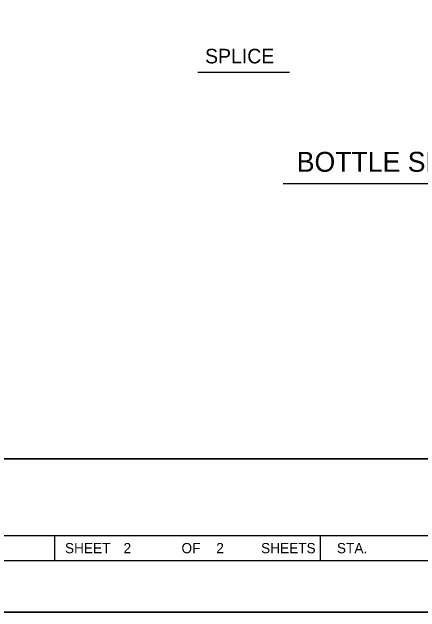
# Model space of a CAD drawing. Extents: x 1709823 to 1716999, y 1398858 to 1402388.
# Drawn here: x 1715400.3 to 1715480.2, y 1401552.1 to 1401669.5 of the extents above; entities that cross this region are included whole.
import ezdxf

# ---------------------------------------------------------------- set-up
doc = ezdxf.new("R2010")
doc.units = 0
for name, color, linetype in [('Design_EX_Roadway Notes', 7, 'Continuous'), ('Level 48', 7, 'Continuous'), ('Sheets_50 Reference Boundary', 7, 'Continuous'), ('Sheets_General Details', 7, 'Continuous'), ('Sheets_Printer Plotting Border', 7, 'Continuous')]:
    doc.layers.add(name, color=color, linetype=linetype)

msp = doc.modelspace()

# ---------------------------------------------------------------- linework, layer by layer
at = {"layer": 'Design_EX_Roadway Notes'}
msp.add_line((1715436.67, 1401657.75), (1715454.66, 1401657.75), dxfattribs=at)
at = {"layer": 'Level 48'}
msp.add_lwpolyline([(1714958.63, 1401992.13), (1715638.63, 1401992.13), (1715638.63, 1401552.13), (1714958.63, 1401552.13)], close=True, dxfattribs=at)
at = {"layer": 'Sheets_50 Reference Boundary'}
msp.add_lwpolyline([(1714998.63, 1401982.13), (1715628.63, 1401982.13), (1715628.63, 1401582.13), (1714998.63, 1401582.13)], close=True, dxfattribs=at)
at = {"layer": 'Sheets_General Details'}
for p, q in [((1715453.41, 1401635.97), (1715529.4, 1401635.97)), ((1714998.63, 1401582.13), (1715628.63, 1401582.13)), ((1715374.11, 1401567.13), (1715528.11, 1401567.13)), ((1715408.63, 1401567.13), (1715408.63, 1401562.13)), ((1715460.63, 1401567.13), (1715460.63, 1401562.13)), ((1715638.63, 1401552.13), (1714958.63, 1401552.13))]:
    msp.add_line(p, q, dxfattribs=at)
msp.add_lwpolyline([(1714998.63, 1401982.13), (1715628.63, 1401982.13), (1715628.63, 1401562.13), (1714998.63, 1401562.13)], close=True, dxfattribs=at)
at = {"layer": 'Sheets_Printer Plotting Border'}
msp.add_lwpolyline([(1714958.63, 1401552.13), (1715638.63, 1401552.13), (1715638.63, 1401992.13), (1714958.63, 1401992.13)], close=True, dxfattribs=at)

# ---------------------------------------------------------------- texts
at = {"layer": 'Design_EX_Roadway Notes'}
msp.add_text('SPLICE ', height=2.85, dxfattribs=at).set_placement((1715438.11, 1401659.48))
at = {"layer": 'Sheets_General Details'}
for s, height, p in [('BOTTLE SPLICE DETAIL', 3.8985, (1715456.07, 1401638.27)), ('SHEET', 2, (1715410.67, 1401563.63)), (' 2 ', 2, (1715421.4, 1401563.63)), ('OF', 2, (1715433.49, 1401563.63)), ('2  ', 2, (1715440.3, 1401563.63)), ('SHEETS', 2, (1715449.07, 1401563.63)), ('STA.', 2, (1715463.93, 1401563.63))]:
    msp.add_text(s, height=height, dxfattribs=at).set_placement(p)

doc.saveas('drawing.dxf')
